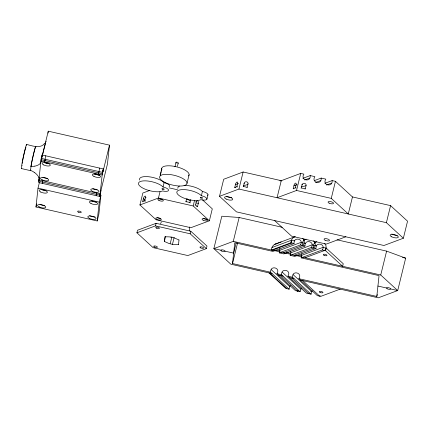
<?xml version="1.0" encoding="UTF-8"?>
<svg xmlns="http://www.w3.org/2000/svg" width="429" height="429" viewBox="0 0 429 429"><rect width="100%" height="100%" fill="white"/><g stroke="black" fill="none" stroke-linecap="round" stroke-linejoin="round"><path stroke-width="0.64" d="M189.307 230.877L189.688 226.941M22.335 163.267L22.469 162.033A7.915 0.349 -77.2 0 1 22.501 161.754M26.609 145.286L26.63 145.077A10.73 0.472 -77.2 0 0 24.646 151.051A10.73 0.472 -77.2 0 0 21.841 164.591L21.482 167.878A10.73 0.472 -77.2 0 0 21.654 168.361M30.765 170.544A10.789 0.477 -77.2 0 1 30.566 170.399L31.006 166.339A1.298 0.456 13.8 0 0 31.483 166.425L31.633 166.436A6.269 2.204 13.8 0 0 32.92 166.382L33.113 166.377A18.844 6.628 13.8 0 0 34.164 166.221L34.792 166.109M99.603 194.991L100.906 195.286L98.868 214.141L97.195 220.962L35.977 206.998L38.015 188.149L39.382 182.566M102.998 171.584L103.282 168.935L42.063 154.971L41.227 158.387L38.621 182.529L99.839 196.493L100.96 190.433M41.924 156.295L42.063 154.971M42.273 183.36L42.562 180.716M48.064 133.135L48.273 131.183L109.492 145.147L107.454 163.996L100.123 193.844L38.905 179.88L39.184 178.743M96.182 195.656L96.466 193.012M97.195 220.962L99.233 202.113L100.906 195.286M99.839 196.493L102.445 172.351L103.282 168.935M169.863 243.72A10.114 3.555 13.8 0 1 168.49 243.275L164.35 241.452L164.854 236.76L169.182 236.872A10.114 3.555 13.8 0 1 170.581 237.06M177.493 166.227L178.239 162.875A1.126 0.397 13.8 0 0 177.182 162.232A1.126 0.397 13.8 0 0 176.046 162.377L175.981 162.956A1.126 0.397 13.8 0 0 176.083 163.165M178.496 244.68L179 239.988M290.438 285.505L289.806 286.443L289.119 289.205L270.629 272.243L232.513 263.551L234.765 242.717L272.882 251.41L294.058 243.5C293.216 236.309 304.467 238.803 300.386 244.943L279.209 252.853L279.896 249.946L279.569 248.595M312.215 290.658L311.046 294.203L292.557 277.247C291.752 270.018 302.944 272.554 298.89 278.689L376.801 296.466L379.054 275.627L301.137 257.856L301.818 255.019L301.598 253.786M301.137 257.856L322.313 249.946C326.394 243.806 315.143 241.307 315.985 248.504L294.809 256.413L290.176 255.357L290.851 252.52L290.567 251.158M305.148 257.754L324.63 250.477A5.084 4.757 6.2 0 0 326.115 248.112L326.002 245.678L324.597 243.458M41.785 156.864L41.082 159.706L102.3 173.67L103.142 170.259M41.361 159.325L40.943 161.031L102.161 174.994L109.492 145.147M42.096 156.328L48.273 131.183M39.323 178.931L38.76 181.204L99.978 195.168L100.82 191.758M39.039 180.823L39.318 179.681M45.721 155.807L44.595 161.862L45.018 160.156M35.977 206.998L36.738 203.898M42.417 182.035L42.836 180.33M99.63 168.104L98.504 174.158L98.922 172.453M96.327 194.332L96.745 192.626M202.488 199.86L212.296 208.853L209.368 220.796L190.83 227.719L156.108 219.798L139.924 204.955L142.857 193.018L149.651 190.476M136.915 232.791L137.548 230.234L156.081 223.311L190.803 231.231L206.987 246.074L206.36 248.632L187.822 255.555L153.105 247.635L136.915 232.791L155.454 225.868L190.176 233.789L206.36 248.632M144.755 200.826L145.592 197.415A1.957 0.842 -65.9 0 0 144.954 196.144A1.957 0.842 -65.9 0 0 143.527 198.193L142.648 201.614L144.755 200.826A10.317 3.63 13.8 0 1 145.2 201.131M160.333 175.354L160.644 174.088M160.8 173.455L161.116 172.185M161.347 171.235L161.502 170.603M139.924 204.955L158.462 198.032L160.006 191.747M163.02 186.98L163.02 186.98A13.133 4.622 13.8 0 0 143.661 180.877A13.133 4.622 13.8 0 0 142.878 188.127A13.133 4.622 13.8 0 0 162.575 190.937L162.87 191.007A5.631 1.979 13.8 0 0 168.586 190.278A5.631 1.979 13.8 0 0 163.315 187.044L163.041 186.98L164.05 182.711A13.133 4.622 13.8 0 0 148.815 176.753A13.133 4.622 13.8 0 0 139.602 180.03M155.454 225.868L156.081 223.311M174.957 166.811L176.046 162.377M164.35 241.452L165.589 236.406M178.426 244.686L174.169 244.573A10.114 3.555 13.8 0 1 172.769 244.38L172.469 244.326A8.446 2.971 13.8 0 1 170.179 243.811L171.884 236.867M187.017 183.296L189.109 174.769M172.469 244.326L174.153 237.382M186.159 201.925A10.317 3.63 13.8 0 1 185.923 201.592L186.62 198.75M190.304 202.874A6.569 2.311 13.8 0 1 189.865 202.493L190.562 199.651M209.368 220.796L193.184 205.952L194.573 200.295M196.074 202.928A10.317 3.63 13.8 0 0 198.316 203.346L197.479 206.757L195.64 205.073L196.225 201.603A6.569 2.311 13.8 0 1 195.833 201.512M190.176 233.789L190.803 231.231M201.389 195.731L201.367 195.726A13.133 4.622 13.8 0 0 182.03 189.629A13.133 4.622 13.8 0 0 181.247 196.879A13.133 4.622 13.8 0 0 200.938 199.689L201.217 199.753A5.631 1.979 13.8 0 0 206.95 199.029A5.631 1.979 13.8 0 0 201.684 195.796L201.389 195.731L202.413 191.463A13.133 4.622 13.8 0 0 184.057 185.333M206.912 199.201L208.001 194.766M219.509 196.305L223.697 179.252L243.13 171.991L281.247 180.684L300.729 173.407L303.898 174.131C299.817 180.271 311.068 182.77 310.226 175.574L314.859 176.63C310.784 182.77 322.029 185.269 321.192 178.073L325.826 179.134C321.745 185.274 332.995 187.768 332.153 180.577L335.451 181.328L352.466 196.932L390.583 205.625L407.55 221.187L403.362 238.24L383.928 245.501L236.476 211.867L219.509 196.305L238.937 189.044L386.395 222.683L403.362 238.24M235.5 187.752A10.317 3.63 13.8 0 1 234.727 187.521L235.564 184.111A10.317 3.63 13.8 0 0 237.028 184.524M234.727 187.521L236.835 186.733L237.671 183.322A6.569 2.311 13.8 0 0 238.562 183.515M238.937 189.044L243.13 171.991M243.222 186.653A6.569 2.311 13.8 0 0 243.441 186.47L244.283 183.06A6.569 2.311 13.8 0 1 243.876 183.349M272.104 273.6L230.823 264.184L213.857 248.622L233.285 241.361L239.151 217.487L282.212 227.306M247.007 187.543A10.317 3.63 13.8 0 0 247.174 187.323L248.016 183.912A1.898 1.775 6.2 0 0 246.562 181.794A1.898 1.775 6.2 0 0 244.305 183.065M236.175 242.798L233.639 253.131L225.048 251.174M232.513 263.551L237.591 242.878M281.247 180.684L277.054 197.742L296.541 190.465L331.263 198.38L348.278 213.985L352.466 196.932M277.381 243.64C273.986 243.645 271.375 246.713 271.407 250.059L290.889 242.776L294.058 243.5M270.629 272.243C269.83 265.015 281.016 267.492 276.957 273.691L295.447 290.647L300.08 291.704L301.351 288.052M293.978 188.84A10.317 3.63 13.8 0 1 293.205 188.61L294.047 185.199A1.957 0.842 -65.9 0 1 295.501 183.145A1.957 0.842 -65.9 0 1 296.107 184.432M293.205 188.61L295.313 187.827L296.149 184.411A6.569 2.311 13.8 0 0 297.04 184.604M296.541 190.465L300.729 173.407M302.145 184.534L301.308 187.945L305.26 188.851L306.097 185.435A1.963 1.834 6.2 0 0 304.536 183.328A1.963 1.834 6.2 0 0 302.22 184.561M300.08 291.704L281.596 274.748C280.797 267.519 291.983 269.991 287.923 276.19L306.413 293.146L311.046 294.203M290.889 242.776C291.001 240.095 292.546 237.253 295.313 236.626M279.209 252.853L283.842 253.909L305.019 245.999C304.182 238.808 315.428 241.307 311.352 247.447L290.176 255.357M331.263 198.38L335.451 181.328M326.238 248.139L343.254 263.744L342.626 266.302L325.611 250.697L326.238 248.139L322.94 247.388L301.769 255.298M386.395 222.683L390.583 205.625M300.364 280.046L378.276 297.817L397.71 290.556L380.743 275L386.609 251.121L337.022 239.811M376.801 296.466L377.279 294.525M386.609 251.121L405.668 258.156L397.71 290.556L390.626 288.942M160.564 223.74L161.336 221.991M44.696 143.248C40.857 149.067 32.137 145.898 26.614 144.375M302.477 242.723A4.998 4.671 6.2 0 1 303.464 240.857A5.362 5.014 6.2 0 1 303.957 240.358L304.397 240.009M313.674 247.973A5.084 4.757 6.2 0 1 313.438 245.222A5.084 4.757 6.2 0 1 314.929 242.862L315.363 242.514M294.487 236.921L274.774 244.305M275.927 243.876L281.118 241.935M302.858 178.325L310.226 175.574M304.687 179.966L309.599 178.132M314.495 180.577L321.192 178.073M315.551 182.507L320.565 180.63M324.85 183.306L332.153 180.577M326.517 185.006L331.526 183.135M272.034 247.501L291.516 240.219L294.685 240.942M272.254 250.252L291.736 242.975A5.084 4.757 6.2 0 1 291.511 240.219M303.619 240.487L303.957 240.358L303.727 239.859M279.837 250.295L301.013 242.385L305.646 243.441M283.215 252.751L302.702 245.474A5.084 4.757 6.2 0 0 304.188 243.109A5.084 4.757 6.2 0 0 303.952 240.358M314.58 242.986L314.924 242.857A5.362 5.014 6.2 0 1 315.138 243.516A4.998 4.671 6.2 0 1 315.149 245.608M290.803 252.799L311.98 244.889L316.613 245.946M294.181 255.255L313.669 247.973A5.084 4.757 6.2 0 0 315.154 245.613M345.812 236.808L326.324 244.085L291.607 236.165L274.592 220.56M325.761 248.241L326.11 248.112M340.159 289.125L320.672 296.401L317.38 295.651L298.89 278.689M239.151 217.487L221.814 216.216L213.857 248.622L220.935 250.236M170.683 237.076L170.903 237.114A8.451 2.971 13.8 0 1 173.171 237.634L173.488 237.725A10.114 3.555 13.8 0 1 174.86 238.165L178.936 239.95M164.05 182.711L164.366 182.781A5.631 1.979 13.8 0 1 169.171 186.658M202.413 191.463L202.729 191.532A5.631 1.979 13.8 0 1 207.534 195.409M195.64 205.073L195.42 205.024A6.569 2.311 13.8 0 1 194.997 204.923M30.566 170.404L32.583 171.305A18.844 6.628 13.8 0 1 33.548 171.916L34.122 172.308M279.896 180.716L281.193 181.011M243.441 186.47L247.174 187.323M41.227 158.387L102.445 172.351M169.112 187.854L177.467 189.757M44.568 162.714L48.997 163.722M94.611 174.131L99.04 175.139M185.923 201.592L189.865 202.493M158.462 198.032L193.184 205.952M21.504 168.586L30.641 170.672M402.525 257.438L405.668 258.156M300.386 244.943L305.019 245.999M311.352 247.447L315.985 248.504M322.313 249.946L325.611 250.697M38.015 188.149L99.233 202.113M275.826 250.016L279.746 250.911M286.272 252.402L290.841 253.442M298.026 255.078L301.941 255.974M274.308 250.574L280.185 251.914M284.754 252.954L290.631 254.295M295.854 255.486L301.732 256.826M233.285 241.361L274.571 250.777M280.898 252.225L285.532 253.282M291.865 254.724L296.498 255.781M302.831 257.223L380.743 275M377.928 286.046L386.518 288.004M276.957 273.691L281.596 274.748M287.923 276.19L292.557 277.247M278.437 275.043L283.07 276.099M289.398 277.542L294.031 278.598M310.698 291.425L311.674 291.645L293.184 274.689M289.119 289.205L285.955 288.481L268.94 272.876M302.681 280.571L319.696 296.176A5.084 4.757 6.2 0 0 320.2 295.667M291.715 278.072L308.73 293.677A5.084 4.757 6.2 0 0 309.234 293.168M282.223 272.19L300.713 289.146M280.754 275.574L297.764 291.173A5.084 4.757 6.2 0 0 298.273 290.664M271.257 269.685L289.747 286.642M269.787 273.069L286.803 288.674A5.084 4.757 6.2 0 1 286.588 287.998M314.693 242.358L314.913 242.825M397.318 235.344A4.22 1.485 13.8 0 1 391.833 233.987M231.74 197.576A4.22 1.485 13.8 0 1 226.249 196.219M306.097 185.435A10.317 3.63 13.8 0 1 301.297 186.449M296.257 185.795A10.317 3.63 13.8 0 1 294.047 185.199M302.048 184.572A6.569 2.311 13.8 0 1 301.828 184.647M305.26 188.851A10.317 3.63 13.8 0 1 304.998 189.033M301.212 187.988A6.569 2.311 13.8 0 1 300.992 188.058M296.203 188.015A6.569 2.311 13.8 0 1 295.313 187.827M235.596 184.1A1.957 0.842 -65.9 0 1 237.023 182.057A1.957 0.842 -65.9 0 1 237.628 183.344M248.016 183.912A10.317 3.63 13.8 0 1 243.458 185.36M237.725 186.926A6.569 2.311 13.8 0 1 236.835 186.733M308.735 293.672A5.084 4.757 6.2 0 1 308.515 293.002M297.774 291.173A5.084 4.757 6.2 0 1 297.549 290.503M313.535 240.851A6.682 6.247 6.2 0 1 314.73 242.342M302.568 238.352A6.682 6.247 6.2 0 1 303.764 239.838M302.708 245.468A5.084 4.757 6.2 0 1 302.472 242.717M304.375 239.977A6.682 6.247 6.2 0 1 306.134 239.167M315.336 242.482A6.682 6.247 6.2 0 1 316.822 241.758M161.915 169.68A14.071 4.95 13.8 0 1 176.11 166.72A14.071 4.95 13.8 0 1 188.567 175.885M161.535 170.109A13.953 4.783 21.9 0 1 161.76 168.629L160.516 173.702A14.071 4.95 13.8 0 0 160.301 175.241M178.174 163.454A1.126 0.397 13.8 0 1 177.826 163.663M177.853 188.315A13.133 4.622 13.8 0 1 179.504 186.089M197.479 206.757A10.317 3.63 13.8 0 1 196.766 206.644M196.514 201.7A1.957 0.992 -88.9 0 1 197.812 200.847A1.957 0.992 -88.9 0 1 198.289 203.325M190.497 201.008A10.317 3.63 13.8 0 1 187.258 198.815M143.935 199.726A1.957 0.992 -88.9 0 1 145.072 201.013M145.592 197.415A10.317 3.63 13.8 0 1 146.058 197.731M142.777 201.721A6.569 2.311 13.8 0 1 142.943 201.887M143.613 198.311A6.569 2.311 13.8 0 1 143.865 200.37M162.709 199.437A2.815 0.992 13.8 0 1 158.853 198.445M207.078 219.192A2.815 0.992 13.8 0 1 203.625 218.533M160.585 218.345A2.815 0.992 13.8 0 1 157.502 217.728M46.026 190.583A4.22 1.485 13.8 0 1 41.195 189.387M44.418 205.464A4.22 1.485 13.8 0 1 39.918 204.44M95.023 216.913A4.22 1.485 13.8 0 1 89.532 215.556M96.278 202.043A4.22 1.485 13.8 0 1 91.779 201.019M39.259 177.531A20.109 0.885 -77.2 0 1 39.098 178.094M34.223 172.302A26.882 9.459 13.8 0 1 39.012 178.083M40.75 162.811A20.109 0.885 -77.2 0 1 45.689 142.809M46 141.774A20.109 0.885 -77.2 0 1 46.144 141.323M40.664 162.789A26.882 9.459 13.8 0 1 34.888 166.157M30.786 170.447A10.73 0.472 -77.2 0 1 30.62 169.964M30.979 166.677A10.73 0.472 -77.2 0 1 33.671 153.577A10.73 0.472 -77.2 0 1 35.795 146.863M22.099 165.814A7.915 0.349 -77.2 0 1 22.094 165.546M22.705 160.5A7.915 0.349 -77.2 0 1 24.448 152.408A7.915 0.349 -77.2 0 1 25.944 147.158M48.954 163.465A4.22 1.485 13.8 0 1 44.455 162.441M99.887 174.887A4.22 1.485 13.8 0 1 94.707 173.901M97.227 189.806A4.22 1.485 13.8 0 1 92.766 188.615M47.699 178.335A4.22 1.485 13.8 0 1 42.846 177.322M31.006 166.334A10.789 0.477 -77.2 0 1 33.811 153.014A10.789 0.477 -77.2 0 1 35.795 146.916M391.725 236.835A4.22 1.485 13.8 0 0 398.305 237.226A4.22 1.485 13.8 0 0 392.642 234.411A4.22 1.485 13.8 0 0 391.725 236.835M226.147 199.067A4.22 1.485 13.8 0 0 232.722 199.458A4.22 1.485 13.8 0 0 227.064 196.643A4.22 1.485 13.8 0 0 226.147 199.067M329.134 203.132A2.815 0.992 13.8 0 0 333.521 203.394A2.815 0.992 13.8 0 0 329.745 201.517A2.815 0.992 13.8 0 0 329.134 203.132M325.123 240.235A2.815 0.992 13.8 0 0 329.51 240.497A2.815 0.992 13.8 0 0 325.734 238.621A2.815 0.992 13.8 0 0 325.123 240.235M221.745 251.045A2.113 0.74 13.8 0 0 225.032 251.238A2.113 0.74 13.8 0 0 222.201 249.834A2.113 0.74 13.8 0 0 221.745 251.045M387.323 288.814A2.113 0.74 13.8 0 0 390.61 289.007A2.113 0.74 13.8 0 0 387.784 287.602A2.113 0.74 13.8 0 0 387.323 288.814M320.029 292.401A1.877 0.66 13.8 0 0 322.951 292.578A1.877 0.66 13.8 0 0 320.436 291.323A1.877 0.66 13.8 0 0 320.029 292.401M324.034 255.298A1.877 0.66 13.8 0 0 326.962 255.475A1.877 0.66 13.8 0 0 324.442 254.22A1.877 0.66 13.8 0 0 324.034 255.298M154.349 246.986A1.877 0.66 13.8 0 0 157.341 247.233A1.877 0.66 13.8 0 0 154.933 245.956A1.877 0.66 13.8 0 0 154.349 246.986M156.526 228.148A1.877 0.66 13.8 0 0 159.406 228.276A1.877 0.66 13.8 0 0 156.821 227.043A1.877 0.66 13.8 0 0 156.526 228.148M200.681 247.892A1.877 0.66 13.8 0 0 203.603 248.064A1.877 0.66 13.8 0 0 201.088 246.814A1.877 0.66 13.8 0 0 200.681 247.892M165.401 182.631A14.071 4.95 13.8 0 0 186.969 183.548A14.071 4.95 13.8 0 0 167.557 174.33A14.071 4.95 13.8 0 0 165.401 182.631M162.371 189.205A1.174 0.413 13.8 0 0 164.2 189.318A1.174 0.413 13.8 0 0 162.629 188.535A1.174 0.413 13.8 0 0 162.371 189.205M200.74 197.957A1.174 0.413 13.8 0 0 202.568 198.069A1.174 0.413 13.8 0 0 200.992 197.286A1.174 0.413 13.8 0 0 200.74 197.957M159.003 200.472A2.815 0.992 13.8 0 0 163.32 200.665A2.815 0.992 13.8 0 0 159.449 198.815A2.815 0.992 13.8 0 0 159.003 200.472M203.132 220.206A2.815 0.992 13.8 0 0 207.518 220.463A2.815 0.992 13.8 0 0 203.743 218.592A2.815 0.992 13.8 0 0 203.132 220.206M156.762 219.278A2.815 0.992 13.8 0 0 161.245 219.648A2.815 0.992 13.8 0 0 157.641 217.734A2.815 0.992 13.8 0 0 156.762 219.278M40.782 192.058A4.22 1.485 13.8 0 0 47.362 192.449A4.22 1.485 13.8 0 0 41.699 189.639A4.22 1.485 13.8 0 0 40.782 192.058M39.173 206.939A4.22 1.485 13.8 0 0 45.753 207.33A4.22 1.485 13.8 0 0 40.09 204.52A4.22 1.485 13.8 0 0 39.173 206.939M89.425 218.404A4.22 1.485 13.8 0 0 96.005 218.795A4.22 1.485 13.8 0 0 90.342 215.98A4.22 1.485 13.8 0 0 89.425 218.404M91.034 203.523A4.22 1.485 13.8 0 0 97.614 203.914A4.22 1.485 13.8 0 0 91.951 201.099A4.22 1.485 13.8 0 0 91.034 203.523M78.346 212.135A1.877 0.66 13.8 0 0 81.269 212.307A1.877 0.66 13.8 0 0 78.754 211.057A1.877 0.66 13.8 0 0 78.346 212.135M43.71 164.94A4.22 1.485 13.8 0 0 50.29 165.331A4.22 1.485 13.8 0 0 44.627 162.521A4.22 1.485 13.8 0 0 43.71 164.94M93.962 176.405A4.22 1.485 13.8 0 0 100.542 176.796A4.22 1.485 13.8 0 0 94.884 173.981A4.22 1.485 13.8 0 0 93.962 176.405M92.358 191.286A4.22 1.485 13.8 0 0 98.938 191.677A4.22 1.485 13.8 0 0 93.275 188.867A4.22 1.485 13.8 0 0 92.358 191.286M42.101 179.826A4.22 1.485 13.8 0 0 48.681 180.212A4.22 1.485 13.8 0 0 43.018 177.402A4.22 1.485 13.8 0 0 42.101 179.826"/></g></svg>
